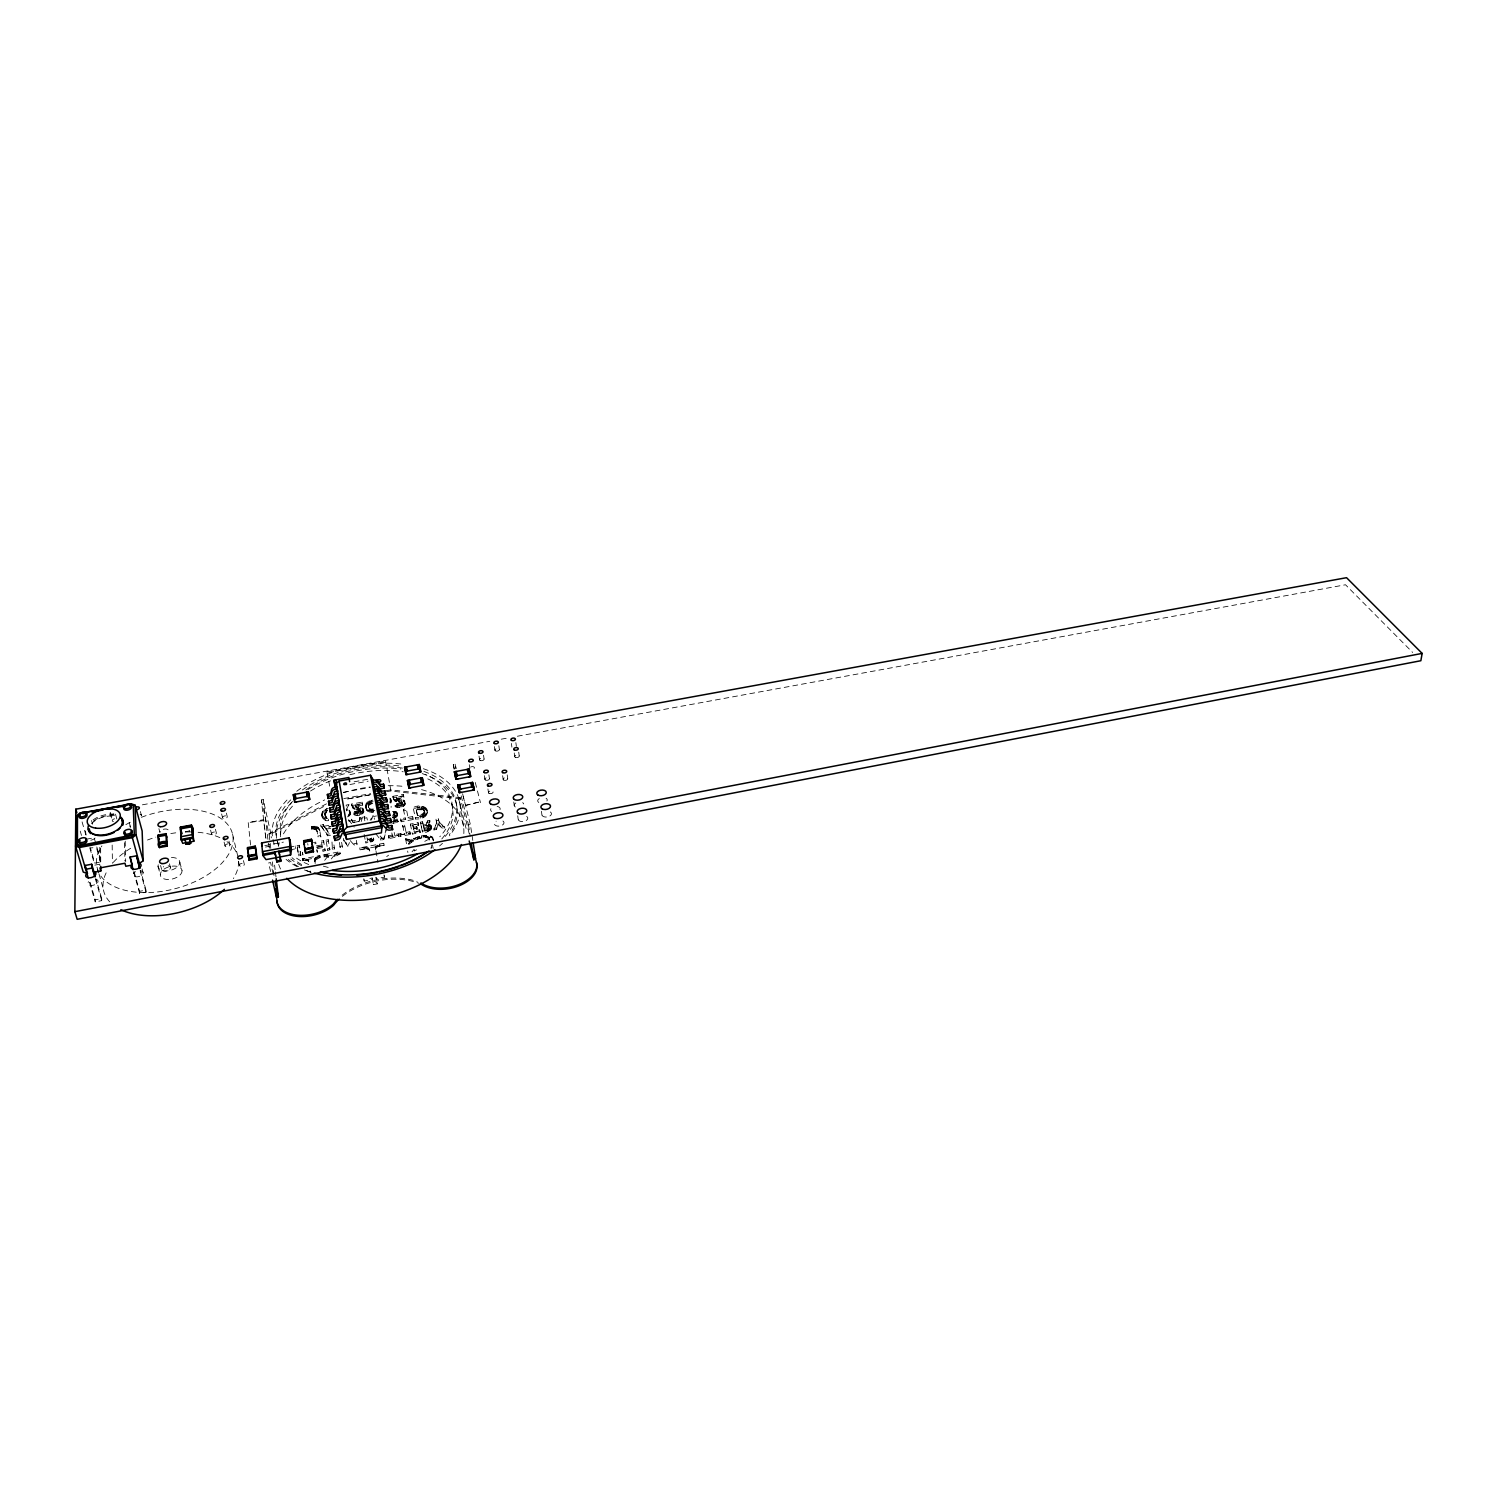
<?xml version="1.0" encoding="UTF-8"?>
<svg xmlns="http://www.w3.org/2000/svg" width="1497" height="1497" viewBox="0 0 1497 1497"><rect width="100%" height="100%" fill="white"/><g stroke="black" fill="none" stroke-linecap="round" stroke-linejoin="round"><path stroke-width="0.75" stroke-dasharray="5 3.75" d="M390.586 801.625L390.848 803.066C388.584 795.786 392.57 797.078 389.744 802.411M427.73 820.786L426.027 826.082L425.784 824.622L427.73 820.786L430.013 820.356L428.254 825.82C436.319 826.905 426.645 834.297 422.51 832.126L420.376 822.19L422.51 821.778L423.501 826.569C429.358 822.732 431.136 829.956 424.138 828.982L423.539 826.344M422.51 821.778L424.381 830.461L429.059 829.207L429.152 826.606M374.811 810.401C368.524 814.125 365.174 801.232 372.51 801.737M372.772 803.178L368.749 805.311L369.609 809.896M368.936 848.331L369.759 851.026L367.813 847.583L359.71 847.901L383.756 843.279L375.335 847.096L377.936 862.478M375.56 849.922L375.335 847.096M403.909 797.321L403.329 794.364L392.906 796.329C392.476 802.13 412.031 802.242 396.406 803.608L395.152 806.733C405.743 810.083 409.336 799.997 396.873 799.454L396.256 797.265L403.666 795.88L403.909 797.321L396.518 798.724M396.406 803.608L396.668 805.049L400.354 805.48L402.468 804.319L402.244 802.28M371.649 839.836L371.387 838.376L367.401 839.836L367.663 841.314L371.368 840.266L371.424 837.908M354.957 805.03L355.294 805.779C367.195 804.993 364.576 819.233 353.648 814.555L354.92 811.411L355.201 812.852C371.106 811.935 351.814 809.166 351.608 804.076L362.124 802.093L362.686 805.068L355.238 806.471L354.957 805.03L362.424 803.627M280.557 834.278L281.118 827.691A87.35 50.673 -10.8 0 1 293.356 805.143M310.01 872.339L310.141 870.936L310.44 872.395M315.156 863.488L315.006 858.137L319.928 855.536L302.338 858.904L307.128 859.222L308.738 861.243M314.688 858.735L314.875 861.598L314.576 860.12M393.019 819.14L396.911 816.632L397.379 813.489L396.144 811.767L392.439 811.393M397.547 815.771L397.135 812.759M365.979 808.212L366.709 802.56L372.809 800.109M365.867 806.995L367.794 803.234L373.071 801.55M408.251 844.121C412.48 838.264 421.686 833.885 428.61 836.973L428.161 839.536L424.755 841.37M429.003 837.721L429.134 840.079L428.404 835.438L423.988 835.382L410.197 839.667L405.5 838.844L405.762 840.304L409.13 841.277L426.57 836.748L431.566 837.852L433.456 840.06M412.049 851.793L414.108 849.323L414.37 850.801L413.078 851.643L412.816 850.165M391.091 807.426L391.147 806.247M397.641 814.948L396.406 813.227L392.701 812.834L394.796 813.994L392.158 816.239M392.42 817.68L394.965 815.977L394.796 813.994M326.795 810.663L324.868 815.959L327.225 818.634L324.55 813.732L327.637 810.289M415.586 819.027L415.324 817.568C432.708 818.223 428.367 800.596 413.116 807.519L413.359 808.96C428.61 802.055 432.951 819.682 415.586 819.027L413.116 807.519M328.292 819.177L328.591 820.637C321.181 822.134 319.778 811.28 326.964 810.176L326.683 808.717L328.199 808.324M322.023 816.483L322.435 811.767L326.683 808.717M394.89 805.274C405.481 808.623 409.074 798.537 396.611 798.013L396.256 797.265M323.146 854.918L327.768 855.105L327.712 858.268L328.086 856.583L323.52 856.845L323.146 854.918L340.268 851.625L340.642 853.552L334.018 857.313L334.972 854.469L340.268 851.625M424.549 810.588L423.408 813.47L419.31 815.266L419.553 816.707C427.655 816.744 425.073 805.143 417.719 808.193L417.981 809.652L422.51 809.84L424.811 812.048M353.367 813.096L361.039 812.927L363.546 809.652M347.66 816.875L350.204 811.804L346.256 809.484L346.537 810.925L348.988 804.563L346.125 805.105L346.406 806.546L349.269 806.004M348.558 816.445L350.485 813.245L348.221 809.746M433.045 840.266L432.24 837.029L428.404 835.438M375.99 833.941L380.743 840.116L383.775 839.536L386.114 828.72M383.775 839.536L386.376 830.18M373.726 840.098C374.624 836.187 368.393 844.046 365.455 841.539L365.736 842.998L371.911 841.67L373.726 840.098L373.576 837.609M359.448 821.067L359.748 817.605L362.517 817.063L362.798 818.522L360.029 819.046L359.448 821.067L352.899 822.302L351.402 819.177L348.576 819.701L348.876 821.161L351.683 820.637M361.207 821.535L362.517 817.063M347.884 846.423L343.58 839.555L347.884 846.423L349.437 842.53M431.697 844.832L431.024 848.35L432.633 846.161M388.584 855.18L386.675 856.602M331.997 841.988L332.409 849.379L334.598 848.967L333.719 843.503M439.388 823.444L438.396 818.765L435.983 819.215L436.731 822.414L433.943 829.937L436.375 829.469L438.284 823.556L442.438 828.309L444.852 827.841L439.145 821.984L444.852 827.841M436.375 829.469L438.284 823.556M428.254 825.82L430.013 820.356M433.943 829.937L436.731 822.414M375.616 848.556L377.824 846.61L384.111 845.206L383.756 843.279M315.006 860.214L320.302 857.463L319.928 855.536M420.376 822.19L422.266 830.667C426.383 832.837 436.076 825.446 428.011 824.36M346.256 809.484L348.988 804.563M371.443 820.019L373.24 815.042L370.152 820.319M392.757 817.699L397.285 814.312M324.662 860.345L327.413 856.808M331.305 858.941L333.719 855.835M354.92 811.411L359.673 811.561L360.646 809.596M395.152 806.733L396.668 805.049M353.648 814.555L355.201 812.852M429.246 839.199L428.853 838.451C422.584 835.345 414.912 839.443 409.991 843.503L409.729 842.044M392.457 821.834L397.21 820.281L396.948 818.822L393.243 820.225L393.861 823.238L398.258 821.666L396.948 818.822M392.42 821.965L397.996 820.225M326.458 803.852L268.917 833.679L270.789 833.324L271.331 837.871M270.789 848.35L269.179 834.858L324.643 806.078M414.37 850.801L416.615 849.809M311.881 829.712L311.657 828.234L315.119 827.897L317.327 831.658L315.418 829.357L311.881 829.712L311.357 826.774L317.701 826.849L319.834 830.479L318.955 827.785M368.917 807.856L370.451 809.185L373.988 808.998L374.269 810.457L369.216 810.738L366.035 807.912M363.958 879.6L364.239 881.097L372.472 879.488L372.192 878.009L368.075 878.814M384.186 875.67L384.467 877.148L376.271 878.739L375.99 877.261L377.225 883.885L373.408 884.633L373.127 883.155L376.945 882.407L377.225 883.885M320.227 856.995L302.656 860.382L307.446 860.7L309.037 862.702L308.214 859.97M359.71 847.901L360.085 849.828L366.428 848.799L369.216 849.791M320.433 825.015L327.263 834.316L330.931 833.604L331.23 835.064L327.562 835.775L320.433 825.015L323.277 824.491L324.755 827.635L331.342 826.4M400.915 820.262L412.985 818.017M320.863 837.048L320.545 835.588L317.925 836.075L318.225 837.534L320.863 837.048L319.535 829.02M403.423 809.334L405.519 819.383L405.257 817.923L400.672 818.803L401.233 821.759L413.228 819.477L412.648 816.52L408.12 817.381L408.382 818.84L406.267 808.81L403.423 809.334L403.685 810.794L406.529 810.251L406.267 808.81M289.089 847.208L295.358 846.011L295.676 847.47M297.098 845.674L299.269 845.262L299.587 846.722L300.822 855.423L298.614 855.854L297.098 845.674L298.614 855.854M313.509 842.549L315.68 842.137L315.998 843.597L313.809 844.009M321.35 841.052L323.539 840.64L323.839 842.1L321.649 842.512L321.35 841.052L322.996 851.175L325.186 850.764L323.539 840.64M326.047 840.154L328.217 839.742L328.517 841.202L326.346 841.632L326.047 840.154L327.712 850.277L329.901 849.866L328.217 839.742M404.62 825.184L404.882 826.643L402.974 827.018L402.712 825.558L404.62 825.184L406.417 833.885L410.197 833.174M418.037 822.639L418.281 824.098L410.59 825.558L410.346 824.098L418.037 822.639L418.561 825.352L413.004 826.4L412.76 824.941L418.318 823.893L418.561 825.352M297.398 847.152L299.587 846.722M420.62 823.649L422.753 823.238M427.974 822.246L430.257 821.816M435.983 819.215L436.226 820.674L438.64 820.225L438.396 818.765M289.688 849.94L295.845 848.762L295.358 846.011M423.258 825.09L425.784 824.622M416.765 826.737L413.284 827.411L413.808 830.124L417.289 829.45L416.765 826.737L417.289 829.45M322.136 846.123L316.447 847.208L317.308 852.28L316.26 845.936L321.949 844.851L322.435 847.583L316.765 848.687M413.565 828.664L417.045 827.991M316.559 847.396L322.248 846.31M413.546 828.87L417.027 828.197M423.782 827.822L429.396 828.066M367.252 839.031L371.686 839.387M388.696 837.085L398.726 835.158L394.946 836.093L394.684 834.615L398.464 833.904L398.988 836.636L388.958 838.545L388.434 835.813L392.289 835.083L392.551 836.542L388.715 837.272M406.417 833.885L406.155 832.426L409.935 831.696L410.459 834.428L400.466 836.355L399.942 833.623L404.227 832.8L404.489 834.259L400.204 835.083M410.346 824.098L412.424 834.054L420.17 832.575L419.628 829.843L414.051 830.91L414.313 832.388L419.89 831.322M298.296 854.394L300.504 853.964L299.269 845.262M383.513 838.077L380.481 838.657L380.743 840.116M400.204 834.877L410.215 832.968M419.909 831.116L412.18 832.594L412.424 834.054M433.7 828.477L436.132 828.009M442.214 826.849L444.609 826.381M342.476 847.452L342.177 845.992L339.969 846.404L340.268 847.882L342.476 847.452L341.615 842.343M350.204 840.584L354.265 845.187L357.091 844.664L356.323 840.36M461.17 795.824L468.467 824.866L470.376 824.51L472.809 840.453M101.702 898.574L101.721 900.633L95.247 901.886L95.247 899.809L101.702 898.574L95.958 878.833M145.976 890.116L146.051 892.175L139.633 893.391L139.558 891.333L145.976 890.116L140.568 870.393M364.819 820.843L364.07 816.782L366.653 816.295L367.364 820.057M319.647 829.825L316.241 827.747L311.582 828.253L311.357 826.774M320.732 826.475L323.577 825.951L324.755 827.635M366.933 817.736L364.351 818.241L364.07 816.782M373.52 816.501L376.477 815.94M324.456 826.176L328.853 825.352M351.402 819.177L352.618 820.861L359.168 819.626M416.26 809.971L417.831 817.044L415.998 808.53L416.26 809.971L417.981 809.652M325.56 827.766L329.097 833.866L325.56 827.766L330.463 826.831M358.625 821.497L353.741 822.433L354.022 823.893M325.859 829.226L330.762 828.29M465.473 805.442L480.331 801.718L465.473 805.442L462.741 794.645M417.569 815.584L419.31 815.266M264.801 845.655L283.401 842.137M265.474 847.059L269.385 846.329L267.551 847.732M362.405 803.552L351.889 805.517L353.666 808.904L361.095 811.542M392.906 796.329L393.168 797.77L403.591 795.824L403.329 794.364M96.781 846.928L101.104 861.973L94.798 863.151L90.438 848.107M94.798 865.135L101.122 863.937L101.104 861.973M458.7 799.23L458.512 798.069L460.328 797.733L469.983 836.786M87.238 839.05L91.485 838.264M343.3 792.325L370.32 787.328M343.805 798.575L370.62 793.597M386.263 790.697L390.736 789.855L460.328 797.733M370.807 794.626L346.219 799.211L370.826 794.757M386.469 791.726L390.942 790.884L390.736 789.855M189.801 830.685L185.31 831.939L189.782 831.134M250.579 845.038L248.221 822.564L263.622 819.682L265.905 838.488M263.828 820.599L248.221 822.564M354.115 781.808L367.813 779.282M265.699 837.572L261.339 799.978L263.247 799.623L271.051 834.503M454.003 769.028L453.31 764.555L455.144 764.218L456.192 768.41M349.905 784.522L368.15 781.153M142.402 804.825L489.762 741.296M501.252 739.181L508.157 737.927M517.363 736.243L1345.504 584.766L1412.681 652.467M326.87 771.834L385.59 761.075L385.796 762.104L327.038 772.864L326.87 771.834L329.696 786.168M392.682 823.406L393.861 823.238M365.698 806.771L366.821 810.345L369.497 812.197L373.576 812.216L373.015 809.241M393.037 814.387L395.058 815.453M460.496 798.893L390.942 791.015L385.59 761.075M393.168 797.77L395.021 801.12L402.506 803.739M355.238 806.471L363.827 811.093M321.724 815.042L327.095 820.599M323.352 866.164L329.452 867.773L329.153 866.295M438.509 825.015L442.438 828.309M348.576 819.701L354.171 827.093M397.21 820.281L398.258 821.666M380.088 835.962L381.978 838.545L381.698 837.085M85.441 830.91L86.078 835.083M316.672 829.02L318.225 837.534M90.082 882.257L95.247 899.809M89.502 882.332L95.247 901.886M95.378 878.926L101.721 900.633M80.239 831.134L81.493 835.438M98.372 871.872L96.556 865.603A69.854 39.165 -14.3 0 1 101.908 845.88M98.989 873.967L103.218 888.6M89.764 847.751L93.544 860.775M82.073 821.89L85.816 834.783M96.744 848.743L101.122 863.937M91.523 820.506L92.589 824.229M94.311 838.339L96.164 844.776M110.16 813.17L112.238 820.618M133.663 871.89L139.633 893.391M115.494 814.143L117.047 819.72M134.094 871.61L139.558 891.333M142.121 869.009L143.151 872.788M130.688 827.354L129.135 822.358L130.089 826.962M140.138 870.674L146.051 892.175M140.381 811.542L141.392 815.247M160.591 865.509L161.601 869.289M158.008 866.276L160.291 874.809M475.279 782.482L480.462 802.617M169.498 863.825L170.49 867.605M158.907 828.683L159.898 832.426A4.435 2.451 -14 0 1 165.25 829.001A4.435 2.451 -14 0 1 168.057 832.164M179.827 862.16L182.035 870.693A11.115 6.325 -14.5 0 1 166.055 879.357A11.115 6.325 -14.5 0 1 165.4 868.279A11.115 6.325 -14.5 0 1 182.035 870.693M462.592 793.747L470.376 824.51M453.31 764.555L454.433 769.028M458.512 798.069L466.952 831.939M210.609 830.161L211.526 833.923M215.437 829.263L216.354 833.006A2.451 1.385 -13.3 0 1 212.836 834.896A2.451 1.385 -13.3 0 1 212.63 832.482A2.451 1.385 -13.3 0 1 216.354 833.006M224.101 842.081L225.018 845.842M228.966 841.164L229.864 844.926A2.47 1.403 -13.3 0 1 226.346 846.834A2.47 1.403 -13.3 0 1 226.122 844.383A2.47 1.403 -13.3 0 1 229.864 844.926M221.631 813.956L222.529 817.68M232.578 834.278L238.023 857.163M238.528 861.505L239.426 865.285M226.403 813.077L227.282 816.801A2.433 1.347 -13 0 1 223.82 818.634A2.433 1.347 -13 0 1 223.614 816.295A2.433 1.347 -13 0 1 227.282 816.801M243.45 860.569L244.329 864.349A2.507 1.441 -13.4 0 1 240.774 866.295A2.507 1.441 -13.4 0 1 240.53 863.788A2.507 1.441 -13.4 0 1 244.329 864.349M436.226 820.674L436.974 823.874M268.768 844.533L268.468 843.765M432.39 844.701L433.232 848.425M270.583 871.535L268.637 862.946L270.601 862.571L274.007 877.598M268.655 843.634L269.572 848.144M273.015 839.349L274.419 845.599M261.339 799.978L269.179 834.858M412.76 824.941L414.313 832.388M300.504 853.964L300.822 855.423M295.527 847.283L295.845 848.762M306.38 859.035L306.679 860.513M305.463 858.979L305.781 860.438M302.731 853.739L302.431 852.261L302.918 855.03L302.6 853.552M303.18 859.222L303.498 860.681M302.338 858.904L302.712 860.831M307.69 843.653L307.989 845.131M307.746 859.54L308.064 861.018M307.128 859.222L307.446 860.7M402.712 825.558L404.489 834.259M405.5 838.844L406.697 844.458M315.511 857.613L315.811 859.091M315.006 858.137L315.324 859.615M313.771 826.269L314.239 829.282M320.002 855.985L320.302 857.463M313.472 826.307L313.79 827.766M313.154 826.363L313.472 827.822M319.179 856.153L319.497 857.613M312.461 826.494L313.135 829.432M311.806 826.643L312.106 828.084M317.008 856.752L317.308 858.23M316.166 857.163L316.485 858.623M398.464 833.904L398.988 836.636M318.393 827.261L318.693 828.72M324.119 855.199L324.419 856.677M322.996 851.175L322.697 849.716L324.886 849.304L325.186 850.764M317.701 826.849L318 828.29M316.877 826.512L317.177 827.972M315.942 826.288L316.241 827.747M316.017 828.271L316.335 829.731M314.894 826.194L315.418 829.357M321.687 813.9L321.986 815.36M322.023 816.127L322.323 817.568M323.277 824.491L323.577 825.951M327.712 850.277L327.413 848.818L329.602 848.387L329.901 849.866M327.768 855.105L328.292 857.444M327.02 854.918L327.319 856.396M325.785 854.955L326.103 856.415M394.198 832.463L394.946 836.093M326.047 811.131L326.346 812.59M325.317 809.278L325.616 810.738M325.448 811.692L325.747 813.133M326.215 816.894L326.496 818.335M324.999 812.31L325.298 813.769M325.598 816.464L325.878 817.905M332.409 849.379L332.109 847.92L334.299 847.489L334.598 848.967M324.157 809.989L324.437 811.449M324.681 813.002L324.98 814.462M324.55 813.732L325.41 817.362M325.448 818.915L325.747 820.356M323.184 810.831L323.483 812.291M324.288 818.466L324.587 819.926M322.435 811.767L322.734 813.227M327.263 834.316L327.562 835.775M323.333 817.849L323.633 819.308M321.93 812.815L322.229 814.256M322.566 817.063L322.865 818.522M391.821 832.912L392.551 836.542M337.948 852.691L338.247 854.169M336.338 853.44L336.638 854.918M334.972 854.469L335.272 855.947M339.838 852.186L340.137 853.646M346.368 842.774L346.668 844.252M384.111 845.206L360.085 849.828M349.98 811.093L350.504 813.994M349.568 810.513L349.849 811.954M350.036 813.227L350.317 814.686M348.988 810.064L349.269 811.524M349.643 813.863L349.924 815.322M349.044 814.462L349.325 815.921M354.265 845.187L353.984 843.728L356.791 843.185L357.091 844.664M355.837 813.732L356.118 815.173M354.059 807.819L354.34 809.278M353.386 807.444L353.666 808.904M354.527 813.526L354.808 814.986M352.805 806.977L353.086 808.436M351.608 804.076L352.618 807.875M352.618 820.861L352.899 822.302M441.802 838.938A87.35 50.673 -10.8 0 0 453.123 814.405L451.776 801.213L448.033 792.418A87.462 50.599 -10.8 0 0 425.204 774.323M384.018 874.847L384.467 877.148M367.064 847.396L367.345 848.855M359.355 808.923L359.617 810.382M360.103 813.227L360.384 814.686M359.673 811.561L359.954 813.021M358.363 806.995L358.644 808.455M366.147 847.321L366.428 848.799M358.064 808.792L358.344 810.233M358.625 811.842L359.355 814.911M359.748 817.605L360.029 819.046M357.053 806.752L357.334 808.193M356.698 808.586L356.978 810.045M357.558 811.992L357.839 813.432M356.024 806.34L356.286 807.8M357.334 813.713L357.615 815.154M363.921 847.564L364.201 849.024M356.642 811.992L356.922 813.451M355.294 805.779L355.575 807.22M355.781 811.823L356.043 813.264M354.845 808.118L355.126 809.578M452.936 807.95L448.613 796.123A87.35 50.673 -10.8 0 0 425.803 777.991M369.984 839.349L370.451 842.1M363.322 808.96L363.865 811.823M362.929 808.436L363.21 809.877M363.415 811.037L363.696 812.478M362.405 808.024L362.667 809.465M363.06 811.617L363.341 813.058M361.75 807.706L362.031 809.147M362.536 812.123L362.817 813.582M361.862 812.572L362.143 814.012M368.449 847.882L368.73 849.36M360.178 807.276L360.44 808.717M360.328 809.278L361.058 812.141M361.039 812.927L361.32 814.387M367.813 847.583L368.094 849.042M360.403 811.168L360.665 812.628M368.487 803.87L368.749 805.311M368.299 804.563L368.561 806.004M376.103 845.992L376.383 847.452M367.532 801.793L367.794 803.234M368.262 805.367L368.636 807.706M369.216 810.738L369.497 812.197M375.635 846.516L375.915 847.976M366.709 802.56L366.971 804.001M368.15 810.307L368.43 811.767M373.165 839.106L373.445 840.566M366.091 803.44L366.372 804.899M367.252 809.69L367.532 811.149M372.753 839.518L373.034 840.996M365.736 804.45L365.998 805.891M366.54 808.904L366.821 810.345M372.248 839.892L372.51 841.351M365.605 805.554L366.297 809.372M371.63 840.191L371.911 841.67M371.088 838.807L371.368 840.266M370.938 840.453L371.219 841.913M370.601 839.143L370.882 840.603M379.695 844.533L379.976 846.011M371.275 800.315L371.855 803.29M374.194 817.867L374.456 819.327M370.676 802.074L370.957 803.515M372.042 809.372L372.304 810.813M369.815 800.67L370.096 802.111M371.799 810.962L372.061 812.422M369.927 802.392L370.189 803.833M371.2 809.353L371.462 810.794M377.562 845.131L377.824 846.61M369.291 802.785L369.572 804.245M370.451 809.185L370.732 810.644M368.561 801.157L368.842 802.617M368.823 803.271L369.085 804.731M369.834 808.885L370.115 810.326M370.433 810.962L370.713 812.403M376.739 845.524L377.019 847.003M362.124 802.093L362.686 805.068M366.971 837.572L367.663 841.314M364.164 834.409L365.736 842.998M372.192 878.009L373.408 884.633M280.538 836.786L280.295 823.968A87.462 50.599 -10.8 0 1 292.551 801.456M388.434 835.813L388.958 838.545M394.478 813.358L394.965 815.977M396.069 821.142L396.331 822.602M395.395 819.645L395.657 821.105M393.543 811.318L394.048 814.48M394.16 815.042L394.422 816.501M391.035 799.828L391.297 801.269M394.254 816.875L394.516 818.335M394.871 821.497L395.133 822.957M390.811 799.117L391.278 802.205M394.441 819.963L394.703 821.404M390.418 798.556L390.68 799.997M389.894 798.107L390.156 799.548M396.611 798.013L396.873 799.454M397.266 804.001L397.51 805.461M396.237 800.334L396.499 801.793M397.379 805.891L397.622 807.351M395.451 800.053L395.713 801.494M396.069 805.704L396.312 807.145M394.759 799.679L395.021 801.12M396.724 812.179L396.967 813.638M394.179 799.211L394.422 800.67M393.692 798.65L393.954 800.109M396.144 811.767L396.406 813.227M396.649 815.173L396.911 816.632M399.942 833.623L400.466 836.355M393.075 797.134L393.58 799.417M395.395 811.486L395.657 812.946M397.135 820.73L397.397 822.19M395.601 816.033L395.863 817.493M396.2 819.271L396.462 820.73M394.516 811.355L394.778 812.796M363.827 878.776L364.239 881.097M408.887 839.798L409.13 841.277M401.533 799.492L401.776 800.951M402.057 801.812L402.468 804.319M402.543 805.105L402.805 806.565M401.72 801.494L401.982 802.935M401.851 803.365L402.113 804.806M408.868 843.073L409.13 844.551M401.626 805.405L401.888 806.846M407.727 839.686L407.989 841.146M400.747 801.138L401.009 802.598M401.14 803.739L401.402 805.199M399.718 799.23L399.98 800.689M406.828 839.312L407.072 840.79M399.474 800.989L399.718 802.448M400.092 804.02L400.859 807.089M406.192 838.713L406.454 840.173M398.408 798.986L398.67 800.427M407.652 851.045L407.914 852.504M399.063 804.17L399.306 805.611M398.108 800.801L398.352 802.261M398.876 805.873L399.138 807.332M397.36 798.575L397.603 800.034M398.127 804.17L398.389 805.629M400.672 818.803L401.233 821.759M412.91 839.592L413.172 841.071M411.712 839.237L411.956 840.696M404.714 801.157L405.257 804.02M409.935 831.696L410.459 834.428M404.302 800.652L404.564 802.093M404.864 803.234L405.107 804.675M404.527 803.795L404.77 805.255M411.132 840.827L411.376 842.287M403.76 800.24L404.022 801.681M403.105 799.922L403.367 801.382M404.022 804.301L404.265 805.76M410.197 839.667L410.44 841.127M403.348 804.75L403.61 806.191M417.888 836.673L418.131 838.133M417.176 837.459L417.42 838.938M412.648 816.52L413.228 819.477M414.968 838.451L415.23 839.911M413.977 838.283L414.239 839.742M417.794 806.621L418.037 808.081M421.406 835.756L421.817 837.609M419.628 829.843L420.17 832.575M419.403 836.692L419.647 838.152M422.641 806.509L422.884 807.95M423.408 813.47L423.651 814.911M422.266 808.38L422.51 809.84M423.408 815.659L423.651 817.1M422.622 814.05L422.865 815.491M426.327 835.27L426.851 837.497M421.144 806.34L421.406 807.8M421.293 808.118L421.536 809.578M421.667 814.555L422.135 817.68M424.138 828.982L424.381 830.461M425.111 835.85L425.354 837.328M420.189 808.006L420.432 809.465M419.534 806.396L419.778 807.837M420.545 814.948L420.807 816.408M423.988 835.382L424.231 836.842M418.992 808.024L419.254 809.484M420.208 816.651L420.451 818.111M423.389 835.887L423.651 837.366M422.266 830.667L422.51 832.126M343.431 838.376L343.88 841.033M430.949 827.935L431.192 829.394M430.257 824.828L430.5 826.288M432.24 837.029L432.483 838.507M430.5 828.421L430.743 829.881M427.188 810.102L427.524 812.628M429.62 824.566L429.864 826.026M426.776 809.016L427.019 810.476M427.057 812.216L427.3 813.676M429.901 828.833L430.144 830.311M431.323 836.393L431.566 837.852M426.084 808.099L426.327 809.559M428.872 824.398L429.115 825.857M428.872 826.082L429.377 828.702M426.533 813.208L426.776 814.649M428.348 825.764L428.61 827.223M428.816 827.747L429.414 830.648M430.182 835.906L430.425 837.366M425.129 807.388L425.373 808.829M428.179 828.122L428.423 829.581M425.728 814.106L425.971 815.566M427.618 825.652L427.861 827.111M428.329 829.469L428.591 830.929M423.988 806.846L424.231 808.305M424.269 809.877L424.867 812.815M427.244 828.402L427.487 829.862M423.782 809.259L424.025 810.719M424.437 812.104L424.68 813.563M424.68 814.948L424.923 816.389M426.645 825.764L426.888 827.223M427.375 829.675L427.618 831.153M424.025 812.815L424.269 814.274M423.108 808.754L423.352 810.214M427.786 836.411L428.03 837.871M339.351 842.437L340.268 847.882M431.304 826.25L431.604 828.309M431.099 825.67L431.473 828.87M432.876 837.777L433.512 840.902M430.743 825.203L430.986 826.662M340.642 853.552L323.52 856.845M460.009 803.908L463.565 826.756M456.529 804.413L456.997 807.37M468.467 824.866L470.208 836.262M455.144 764.218L455.837 768.691M469.272 764.705L469.815 768.391M484.336 775.652L484.86 779.357M479.04 756.116L479.583 759.802M488.901 774.81L489.425 778.515M483.55 755.274L484.074 758.96M487.947 788.975L488.471 792.718M494.384 746.573L494.908 750.259M498.857 745.749L499.362 749.436M502.636 775.708L503.16 779.432M513.77 801.98L514.276 805.723M507.202 774.866L507.708 778.571M517.719 815.79L518.224 819.551M514.238 752.991L514.725 756.677M511.413 743.448L511.899 747.134M518.729 752.168L519.216 755.854M515.866 742.643L516.353 746.311M541.446 811.262L541.933 815.023M274.587 865.116L275.13 869.663M275.411 871.946L276.215 878.758M272.379 861.842L274.232 877.579M263.247 799.623L268.244 842.343M452.356 804.245L452.524 810.7A87.462 50.599 -10.8 0 1 439.781 836.767M125.224 841.183L125.692 861.692M124.494 842.717L124.906 860.943M112.163 845.019L112.425 863.282M100.636 848.051L100.748 864.087M99.794 847.321L99.906 865.64M113.791 813.694A2.47 1.329 -14.4 0 1 110.872 814.012A2.47 1.329 -14.4 0 1 110.479 812.441M95.059 838.002A5.109 2.788 -15 0 1 90.756 840.229M140.157 814.293A2.451 1.329 -14.1 0 1 141.092 815.996M113.454 821.572A2.451 1.329 -14.5 0 1 112.312 820.244A2.451 1.329 -14.5 0 1 114.614 818.803M470.657 767.082A2.302 1.31 -8.4 0 1 473.875 766.969A2.302 1.31 -8.4 0 1 473.52 768.878M491.69 811.449A4.828 2.844 -8.3 0 1 490.941 808.698M497.116 806.471A4.828 2.844 -8.3 0 1 499.886 809.896M502.936 821.011A4.865 2.9 -8.4 0 1 502.243 825.165A4.865 2.9 -8.4 0 1 495.432 825.39A4.865 2.9 -8.4 0 1 496.143 821.217M515.305 806.977A4.809 2.826 -7.8 0 1 515.96 802.897M522.659 802.691A4.809 2.826 -7.8 0 1 523.688 803.926M526.682 816.464A4.847 2.882 -7.9 0 1 526.645 820.206A4.847 2.882 -7.9 0 1 520.544 821.366A4.847 2.882 -7.9 0 1 518.467 818.036M538.808 802.504A4.79 2.826 -7.3 0 1 539.407 798.462M546.087 798.238A4.79 2.826 -7.3 0 1 546.929 800.97M550.316 811.954A4.828 2.882 -7.4 0 1 549.755 816.09A4.828 2.882 -7.4 0 1 542.981 816.295A4.828 2.882 -7.4 0 1 543.561 812.179M140.55 870.693A5.165 2.919 -15 0 1 142.028 874.922A5.165 2.919 -15 0 1 134.3 876.381A5.165 2.919 -15 0 1 135.516 871.647M92.908 847.714A5.09 2.788 -15.1 0 1 90.419 847.807M95.509 879.207A5.221 2.919 -15.7 0 1 97.399 882.949A5.221 2.919 -15.7 0 1 90.438 885.363A5.221 2.919 -15.7 0 1 88.566 881.621M168.151 865.771A4.547 2.582 -14.5 0 1 169.535 869.495A4.547 2.582 -14.5 0 1 162.724 870.767A4.547 2.582 -14.5 0 1 163.716 866.613M421.536 789.63A94.423 55.501 -11 0 1 463.808 833.735M280.538 869.009A94.423 55.501 -11 0 1 278.61 864.012M278.292 846.366A94.423 55.501 -11 0 1 279.321 842.774M283.457 833.848A94.423 55.501 -11 0 1 324.681 799.903M343.431 792.718A94.423 55.501 -11 0 1 370.208 786.935M388.172 785.682A94.423 55.501 -11 0 1 405.5 786.599M423.352 768.728A95.19 55.108 -10.8 0 1 449.456 835.813M442.494 843.316A95.19 55.108 -10.8 0 1 439.575 845.955M308.251 871.329A95.19 55.108 -10.8 0 1 304.471 869.963M297.061 866.613A95.19 55.108 -10.8 0 1 286.077 859.39M272.398 835.906A95.19 55.108 -10.8 0 1 289.464 797.527M296.743 791.277A95.19 55.108 -10.8 0 1 401.589 764.088M423.894 771.423A91.616 53.05 -10.8 0 1 443.449 838.451M301.758 865.734A91.616 53.05 -10.8 0 1 290.755 859.053M278.854 844.944A91.616 53.05 -10.8 0 1 276.571 838.507M275.972 835.214A91.616 53.05 -10.8 0 1 290.736 799.847M302.394 789.967A91.616 53.05 -10.8 0 1 400.335 766.034M308.7 864.518A87.462 50.599 -10.8 0 1 294.123 856.396M305.875 789.948A87.462 50.599 -10.8 0 1 402.581 768.111M422.21 773.593A91.523 53.087 -10.8 0 1 449.325 834.746M311.151 872.283A91.523 53.087 -10.8 0 1 305.781 870.244M298.446 866.688A91.523 53.087 -10.8 0 1 288.36 859.503M278.592 845.824A91.523 53.087 -10.8 0 1 277.226 841.482M276.627 838.208A91.523 53.087 -10.8 0 1 291.372 802.804M307.914 789.593A91.523 53.087 -10.8 0 1 400.84 768.971M301.664 864.555A87.35 50.673 -10.8 0 1 292.027 857.706M310.553 791.015A87.35 50.673 -10.8 0 1 331.922 780.311M349.942 774.679A87.35 50.673 -10.8 0 1 403.217 771.778M141.392 817.306A69.854 39.165 -14.3 0 1 230.22 828.178A69.854 39.165 -14.3 0 1 180.8 887.066A69.854 39.165 -14.3 0 1 97.492 869.626M125.842 824.66A69.854 39.165 -14.3 0 1 131.418 821.685M238.566 861.243A69.274 39.427 -14.5 0 1 233.382 878.589M109.749 901.83A69.274 39.427 -14.5 0 1 107.335 870.58M113.267 862.422A69.274 39.427 -14.5 0 1 132.092 847.414M147.492 840.023A69.274 39.427 -14.5 0 1 155.8 837.141M170.808 833.567A69.274 39.427 -14.5 0 1 177.301 832.631M185.796 831.976A69.274 39.427 -14.5 0 1 194.123 832.014M198.109 832.295A69.274 39.427 -14.5 0 1 224.98 840.341M226.983 841.67A69.274 39.427 -14.5 0 1 236.769 853.271M171.425 857.538A11.153 6.306 -14.4 0 1 179.528 863.919A11.153 6.306 -14.4 0 1 166.392 870.955A11.153 6.306 -14.4 0 1 158.308 864.555M93.132 819.888A17.889 9.712 -14.7 0 1 114.128 814.48M93.469 821.067A17.889 9.712 -14.7 0 1 114.464 815.659M91.579 823.743A16.86 9.15 -14.7 0 1 113.959 816.239M342.139 895.187A57.373 35.292 -11.6 0 1 417.139 881.508M342.383 896.366A57.335 35.31 -11.6 0 1 419.254 883.398M488.958 793.316A2.339 1.366 -8.3 0 0 492.943 792.568A2.339 1.366 -8.3 0 0 490.417 790.959A2.339 1.366 -8.3 0 0 488.958 793.316M515.211 757.257A2.283 1.31 -7.5 0 0 519.103 756.546A2.283 1.31 -7.5 0 0 516.596 755.012A2.283 1.31 -7.5 0 0 515.211 757.257M495.376 750.82A2.283 1.291 -7.8 0 0 499.25 750.109A2.283 1.291 -7.8 0 0 496.779 748.594A2.283 1.291 -7.8 0 0 495.376 750.82M485.346 779.956A2.32 1.347 -8.2 0 0 489.294 779.226A2.32 1.347 -8.2 0 0 486.787 777.635A2.32 1.347 -8.2 0 0 485.346 779.956M503.647 780.031A2.32 1.347 -7.9 0 0 507.595 779.282A2.32 1.347 -7.9 0 0 505.069 777.71A2.32 1.347 -7.9 0 0 503.647 780.031M480.05 760.382A2.302 1.31 -8.2 0 0 483.943 759.653A2.302 1.31 -8.2 0 0 481.473 758.118A2.302 1.31 -8.2 0 0 480.05 760.382"/><path stroke-width="1.5" d="M74.85 911.673L75.823 809.185L1346.552 577.692L1422.15 653.403L1420.859 660.72L77.17 919.308L74.85 911.673L1422.15 653.403M77.339 845.131L77.357 815.566L77.339 845.131L80.37 846.31L131.343 836.842L134.3 834.559L133.27 805.349L130.276 804.226L80.351 813.339L75.842 816.071L77.096 820.375M343.861 832.893L336.133 783.361L339.164 781.022L370.489 775.259L372.379 778.44L381.885 827.654L381.398 832.8L346.593 839.405L343.15 828.683L341.148 829.076A3.761 2.957 -9.8 0 0 338.509 831.284L337.386 835.42L334.13 836.299L334.879 840.453L337.349 839.985A3.761 2.957 -9.7 0 0 340.437 837.403L342.27 833.137L383.269 825.521L386.394 828.814A3.724 2.938 -11.4 0 0 390.193 830.068L392.626 829.619L392.289 827.729L388.977 828.084L386.432 824.679A3.743 2.957 -11.2 0 0 383.176 823.575L381.174 823.949L381.885 827.654L344.235 834.783L336.133 783.361M289.688 848.051L290.25 840.846L289.071 837.777L261.582 842.961L261.863 846.217M279.565 855.105L279.153 852.354L291.447 850.015L290.193 846.404L262.555 851.625L262.892 855.442L266.036 859.615L290.586 854.937L291.447 850.015L289.988 839.705M337.723 820.955L338.472 817.624M346.612 783.268C344.928 781.602 340.867 785.738 346.537 784.447M344.029 830.292L347.023 827.149L379.302 821.067L381.529 825.764M138.753 863.825L143.169 860.794L142.14 830.985L135.179 805.236L131.437 803.833L79.584 813.301M77.114 844.364L80.146 845.543L134.3 834.559M95.303 876.624L91.691 864.237L85.142 865.453L87.5 873.481L83.233 872.077L75.561 846.03L79.341 847.508L132.372 837.665L136.077 834.802L135.179 805.236M77.582 816.314L80.576 814.106M276.215 878.758L278.386 896.928L276.44 897.302L272.529 880.124M256.118 850.689L255.22 846.142L247.379 847.62L249.12 860.251L256.997 858.754L256.006 849.548M311.413 839.218L312.798 848.443L304.92 849.828L305.65 853.253L313.472 851.774L311.413 839.218L303.648 840.696L304.976 849.922M309.392 851.363L313.303 850.614M305.538 852.598L313.341 851.101M276.346 858.642L276.889 861.991L280.818 861.243L280.313 858.062M332.596 826.194L335.029 825.726A3.724 2.938 -9.5 0 0 338.079 823.163L339.033 819.439L341.522 818.634L341.148 816.744L339.164 817.119A3.743 2.957 -9.6 0 0 336.544 819.327L335.496 823.35L332.203 824.304L332.596 826.194L331.847 822.078L335.141 821.142L336.17 817.119A3.724 2.957 -9.6 0 1 338.79 814.911L340.773 814.536M389.8 815.528L387.405 815.977A3.686 2.919 -11.3 0 1 383.625 814.724L381.492 811.655L378.797 811.748L378.46 809.858L380.425 809.503A3.705 2.938 -11 0 1 383.662 810.607L386.076 813.956L389.463 813.657L389.8 815.528L389.033 811.449L385.646 811.767L383.232 808.417A3.705 2.938 -11 0 0 379.995 807.313L378.03 807.669L378.367 809.559L379.976 809.259M94.03 872.246L100.804 870.973L100.767 866.389M342.701 825.708L340.212 826.512L339.258 830.255A3.743 2.957 -9.6 0 1 336.17 832.819L333.737 833.286L332.989 829.151L336.301 828.197L337.33 824.173A3.743 2.957 -9.7 0 1 339.969 821.965L341.952 821.572M391.204 822.545L390.867 820.655L387.48 820.974L385.028 817.605A3.724 2.957 -11.1 0 0 381.791 816.501L379.808 816.875L380.163 818.765L382.764 818.597L385.01 821.722A3.705 2.938 -11.4 0 0 388.79 822.994L391.204 822.545L390.436 818.447L387.031 818.747L384.598 815.397A3.724 2.938 -11.1 0 0 381.361 814.293L379.377 814.649M380.743 821.703L382.745 821.348A3.743 2.957 -11.2 0 1 385.983 822.433L388.434 825.801L391.84 825.483L392.626 829.619M333.344 831.396L336.657 830.442L337.704 826.4A3.761 2.957 -9.8 0 1 340.324 824.192L342.326 823.799L342.719 825.82M255.332 847.283L247.492 848.762L248.296 852.167M341.896 830.891L343.524 830.573M381.099 823.612L382.708 823.294M247.585 849.136L255.426 847.658M343.524 830.929L341.522 831.322A3.78 2.957 -9.9 0 0 338.865 833.548L337.835 837.59L334.505 838.563M303.76 841.351L311.544 839.873L312.106 842.53M303.797 841.819L311.582 840.36M303.891 842.212L311.675 840.734M248.296 856.059L256.174 854.562M248.315 856.827L256.212 855.33L255.22 846.142M262.63 854.3L291.204 848.874M275.392 854.75L274.961 851.961L275.223 853.103L262.892 855.442L261.582 842.961M256.866 857.594L249.007 859.091L248.203 855.666L256.081 854.188L256.997 858.754M193.805 841.258L192.14 834.634L181.006 836.711L181.118 839.387L182.709 843.335L193.805 841.258L191.485 825.053L180.426 827.093L181.118 839.387L193.244 837.122L192.57 827.018M457.745 785.12L472.565 782.351L473.67 786.58L474.175 789.948L459.336 792.736L457.745 785.12L459.336 792.736M458.269 785.401L459.598 784.765L460.72 789.387L459.336 789.649L458.269 785.401L458.662 788.021M474.175 789.948L472.173 782.8L470.713 782.688L471.873 787.31L473.277 787.048L473.67 789.668L472.322 790.304M329.958 810.326L333.213 809.372L334.243 805.386A3.705 2.938 -9.4 0 1 336.844 803.197L338.809 802.804L339.183 804.694L336.731 805.48L335.777 809.203A3.686 2.919 -9.3 0 1 332.746 811.748L330.332 812.197L329.602 808.137L332.858 807.201L333.887 803.215A3.705 2.938 -9.4 0 1 336.469 801.026L338.453 800.633L338.827 802.523L337.218 802.822M158.588 843.41C179.303 841.838 152.507 838.507 159.449 847.564L167.308 846.104L166.766 836.954M338.378 809.746L339.987 809.447L339.613 807.557L337.63 807.931A3.724 2.938 -9.5 0 0 335.029 810.12L333.999 814.143L330.725 815.079L331.455 819.158L333.887 818.709A3.705 2.938 -9.4 0 0 336.937 816.146L337.873 812.422L340.343 811.636L339.969 809.746L337.985 810.12A3.724 2.938 -9.5 0 0 335.384 812.328L334.355 816.333L331.08 817.268M378.629 802.336L377.038 802.635L376.683 800.745L378.647 800.39A3.686 2.938 -10.9 0 1 381.866 801.494L384.28 804.843L387.648 804.544L388.415 808.586L386.02 809.035A3.668 2.919 -11.2 0 1 382.278 807.762L380.126 804.712L377.45 804.806L377.113 802.916L379.078 802.56A3.686 2.938 -10.9 0 1 382.296 803.664L384.71 807.014L388.079 806.715L388.415 808.586M158.532 844.158L166.41 842.699L165.961 833.661L158.139 835.12L158.532 844.158L166.448 841.932M387.031 801.718L384.654 802.149A3.649 2.919 -11.1 0 1 380.912 800.876L378.778 797.845L376.121 797.92L375.354 793.897L377.319 793.541A3.668 2.919 -10.8 0 1 380.519 794.645L382.914 797.976L386.263 797.676L387.031 801.718L386.694 799.828L383.457 800.184L380.93 796.797A3.668 2.919 -10.8 0 0 377.731 795.693L375.784 796.048M193.506 838.114L181.362 840.378L180.426 827.093M458.812 789.368L473.67 786.58M163.323 845.693L167.14 844.589M167.177 845.431L159.393 846.423M190.437 842.062L190.643 843.429L186.096 844.289L185.834 843.298C193.918 847.358 188.304 835.289 189.651 839.125M133.083 869.738L130.071 857.033L136.564 855.816L139.951 868.204M94.76 876.737L92.215 868.054L85.666 869.289L85.142 865.453M379.733 816.539L381.342 816.239M336.526 789.144L334.561 789.518A3.668 2.919 -9.2 0 0 331.997 791.688L330.987 795.655L327.749 796.591L327.394 794.458L330.631 793.522L331.642 789.555A3.668 2.919 -9.2 0 1 334.205 787.385L336.151 787.01L337.929 791.127M307.128 795.169L308.532 794.907L307.989 792.287L306.511 792.175L307.203 796.834L308.625 796.572L307.989 792.287M307.203 795.543L309.093 795.188L308.382 791.838L293.3 794.626L294.61 802.28L309.711 799.473L308.382 791.838M293.899 798.911L309.018 796.105L309.711 799.473M294.441 799.192L295.863 798.93L295.19 794.271L293.842 794.907L294.441 799.192L295.003 801.812L296.5 801.924M383.981 786.281L380.668 786.561L378.273 783.23A3.649 2.919 -10.6 0 0 375.092 782.126L373.146 782.482L373.502 784.353L376.046 784.203L378.254 787.31A3.63 2.9 -10.9 0 0 381.96 788.582L384.317 788.133L383.55 784.166L380.35 784.503L377.862 781.116A3.63 2.919 -10.6 0 0 374.68 780.012L372.734 780.367M407.446 780.461L422.285 777.71L423.801 785.289L408.943 788.04L407.446 780.461L408.026 783.829L409.879 783.474M454.396 771.778L469.085 769.046L470.189 773.219L470.676 776.569L455.967 779.301L454.396 771.778L455.967 779.301M337.293 793.784L335.347 794.177A3.686 2.938 -9.3 0 0 332.764 796.348L331.735 800.334L328.498 801.269L328.853 803.421L332.091 802.486L333.12 798.5A3.686 2.938 -9.3 0 1 335.702 796.329L337.667 795.936L338.023 797.826L335.515 798.706L334.654 802.317A3.668 2.919 -9.2 0 1 331.623 804.843L329.228 805.292L328.498 801.269M422.846 782.388L421.873 778.178L420.432 778.066L421.443 782.65L422.846 782.388L423.277 785.008L421.948 785.626M455.313 774.66L454.92 772.059L456.229 771.423L457.352 775.97L455.967 776.232L456.36 778.852L457.801 778.964M374.456 789.237L376.402 788.882A3.649 2.919 -10.7 0 1 379.602 789.986L381.997 793.316L385.328 793.017L385.665 794.888L383.288 795.337A3.649 2.9 -11 0 1 379.583 794.065L377.356 790.959L374.811 791.108L374.025 786.992L375.99 786.748A3.649 2.919 -10.7 0 1 379.171 787.852L381.567 791.183L384.897 790.884L385.665 794.888M408.438 783.361L409.822 783.099M327.394 794.458L328.124 798.462L330.519 798.013A3.668 2.919 -9 0 0 333.513 795.487L334.449 791.801L336.881 791.015L335.852 785.177M454.92 775.128L456.753 774.791M455.444 775.951L470.189 773.219M410.234 784.334L408.906 784.971L409.355 787.59L410.814 787.703M470.676 776.569L468.692 769.514L467.251 769.383L468.393 773.93L469.777 773.668L470.17 776.288L468.842 776.906M180.463 827.579L191.522 825.521M180.538 828.87L191.616 826.812M158.289 836.617L166.111 835.176M337.143 787.048L335.347 787.778L333.981 780.199L348.895 777.467L349.624 781.659M404.583 767.231L419.272 764.518L420.769 772.003L406.061 774.716L404.583 767.231L405.144 770.562L406.997 770.225M419.815 769.102L418.879 764.986L417.438 764.855L418.43 769.364L419.815 769.102L420.245 771.722L418.935 772.34M405.556 770.113L406.922 769.851M417.944 767.83L419.31 767.587L420.245 771.722M418 768.204L419.834 767.867L419.272 764.518M334.692 784.409L336.638 784.447L335.927 780.236M407.315 771.03L406.005 771.666L406.454 774.267L407.895 774.379M82.84 813.676L87.369 812.852M91.916 812.029L103.256 809.952M107.784 809.129L112.331 808.286M116.86 807.463L125.935 805.798M379.939 802.785L381.847 805.592A3.668 2.919 -11.1 0 0 382.502 806.265M377.263 789.125L379.153 791.932A3.63 2.9 -10.9 0 0 379.564 792.4M182.129 833.679L180.501 829.244M79.341 847.508L88.229 877.972M75.823 809.185L76.908 812.89M100.804 870.973L99.925 867.923L124.962 863.226L125.804 866.258L132.279 865.041L130.071 857.033M132.372 837.665L139.502 863.675M139.558 868.522L136.564 855.816M136.077 834.802L143.169 860.794M133.27 805.349L130.276 804.226M158.139 835.12L159.449 847.564M159.075 839.649L158.944 838.414M469.085 772.115L470.17 776.288M185.684 842.025L186.096 844.289M185.759 842.736L185.123 840.173M165.961 833.661L166.841 837.066M166.41 842.699L167.308 846.104M190.287 841.763L189.763 839.723M190.381 842.437L190.643 843.429M454.92 772.059L456.36 778.852M473.894 852.373L476.682 863.526A31.456 19.087 -9.9 0 1 458.026 886.168A31.456 19.087 -9.9 0 1 421.106 884.147M469.197 840.958L473.707 859.035L475.578 858.66L473.146 842.717M274.98 881.901L278.386 896.928M279.153 852.354L278.91 851.213L279.172 853.065M280.388 858.791L279.434 854.057M280.818 861.243L280.444 859.128M407.39 771.404L406.417 766.894L405.107 767.512L406.454 774.267M410.29 784.709L409.299 780.124L407.989 780.76L409.355 787.59M275.635 855.854L275.429 854.562M276.458 859.54L275.485 854.806M92.215 868.054L91.691 864.237M303.648 840.696L304.378 844.102M304.452 844.851L304.321 844.009M293.3 794.626L294.011 797.976M312.761 848.35L313.472 851.774M307.839 799.828L309.168 799.192L308.625 796.572M329.602 808.137L330.332 812.197M330.725 815.079L331.455 819.158M332.989 829.151L333.737 833.286M334.13 836.299L334.879 840.453M333.981 780.199L335.347 787.778M370.489 775.259L379.302 821.067M185.048 839.78L185.198 840.042M372.379 778.44L373.09 782.239M275.336 854.431L275.223 853.103M391.84 825.483L392.177 827.373M389.033 811.449L389.37 813.339M390.436 818.447L390.773 820.319M386.263 797.676L386.6 799.548M387.648 804.544L387.985 806.415M383.55 784.166L384.317 788.133M384.897 790.884L385.253 792.755M408.943 788.04L408.363 784.69L423.239 781.921L423.801 785.289M406.061 774.716L405.481 771.367L420.208 768.653L420.769 772.003M339.164 781.022L347.023 827.149M345.863 835.008L346.593 839.405M422.285 777.71L422.846 781.078M421.873 778.178L422.322 780.798M418.879 764.986L419.31 767.587M327.787 796.31L328.124 798.462M328.872 803.14L329.228 805.292M331.847 822.078L332.203 824.304M471.256 843.092L473.894 860.214M461.188 792.4L459.729 792.269L459.336 789.649M472.173 782.8L472.547 785.42M469.085 769.046L469.59 772.396M472.565 782.351L473.071 785.719M304.845 847.527L305.65 853.253M289.071 837.777L290.193 846.404M280.706 860.232L276.758 860.981M289.988 850.352L290.586 854.937M276.515 859.821L276.889 861.991M275.56 888.825L277.17 902.335A32.316 19.33 -12.7 0 0 299.194 916.501A32.316 19.33 -12.7 0 0 333.401 905.423L333.812 904.937A57.335 35.31 -11.6 0 1 339.201 899.098M248.165 851.026L249.12 860.251M192.814 827.991L193.15 831.64M191.485 825.053L192.14 834.634M135.759 807.313A2.451 1.329 -14 0 1 139.389 807.819A2.451 1.329 -14 0 1 135.834 809.652M376.346 780.798A2.358 1.329 -10.1 0 1 379.415 779.731A2.358 1.329 -10.1 0 1 380.612 781.378A2.358 1.329 -10.1 0 1 377.543 782.426M138.472 863.151A5.183 2.9 -14.9 0 1 140.456 866.838A5.183 2.9 -14.9 0 1 133.57 869.233A5.183 2.9 -14.9 0 1 131.605 865.528M93.319 871.647A5.239 2.919 -15.6 0 1 95.19 875.389A5.239 2.919 -15.6 0 1 88.211 877.785A5.239 2.919 -15.6 0 1 86.339 874.061M461.413 844.514A94.423 55.501 -11 0 1 381.099 897.545A94.423 55.501 -11 0 1 286.844 878.29M434.822 849.791A95.19 55.108 -10.8 0 1 314.183 873.125M428.947 850.932A91.616 53.05 -10.8 0 1 320.208 871.984M417.401 853.945A87.462 50.599 -10.8 0 1 332.24 870.431M426.551 852.411A87.35 50.673 -10.8 0 1 400.672 865.771M398.595 866.538A87.35 50.673 -10.8 0 1 379.171 872.021M376.945 872.47A87.35 50.673 -10.8 0 1 356.791 874.997M341.447 874.978A87.35 50.673 -10.8 0 1 323.015 872.452M224.438 889.312A69.274 39.427 -14.5 0 1 120.883 909.689M125.28 832.295A4.098 2.245 -14.5 0 0 124.363 833.53L124.288 834.128A4.098 2.245 -14.5 0 0 127.488 835.682L128.536 835.551A4.098 2.245 -14.5 0 0 132.223 833.043L132.297 832.444A4.098 2.245 -14.5 0 0 130.95 831.097M80.389 814.892A4.079 2.189 -14.8 0 0 79.079 816.67L79.173 817.25A4.079 2.189 -14.8 0 0 82.859 818.335L83.907 818.092A4.079 2.189 -14.8 0 0 87.032 815.435L86.957 814.873A4.079 2.189 -14.8 0 0 86.003 814.012M120.546 816.913A17.889 9.712 -14.7 0 1 107.878 834.11A17.889 9.712 -14.7 0 1 88.622 825.165M129.565 805.629A4.042 2.189 -14.1 0 1 130.913 808.586A4.042 2.189 -14.1 0 1 125.149 810.064A4.042 2.189 -14.1 0 1 124.812 806.846M85.816 839.518A4.154 2.264 -15.2 0 1 85.797 842.792A4.154 2.264 -15.2 0 1 80.071 843.859A4.154 2.264 -15.2 0 1 80.09 840.584M120.883 818.073A17.889 9.712 -14.7 0 1 122.773 825.259M90.718 833.586A17.889 9.712 -14.7 0 1 88.36 829.02M121.706 820.45A16.86 9.15 -14.7 0 1 121.8 825.277M120.209 827.841A16.86 9.15 -14.7 0 1 117.627 830.274M114.221 832.407A16.86 9.15 -14.7 0 1 97.679 835.476A16.86 9.15 -14.7 0 1 89.352 828.833M336.563 813.956A3.705 2.938 -9.3 0 1 336.002 815.098M383.868 813.189A3.686 2.919 -11.2 0 1 383.195 812.515M380.912 799.192A3.649 2.919 -11 0 1 380.5 798.724M385.534 820.375A3.705 2.938 -11.3 0 1 384.579 819.514M386.918 827.429A3.724 2.938 -11.4 0 1 386.376 827.036M339.688 836.018A3.761 2.957 -9.7 0 1 338.996 836.786M337.48 899.341A57.373 35.292 -11.6 0 0 333.569 903.758L333.157 904.225A32.316 19.33 -12.7 0 1 298.932 915.303A32.316 19.33 -12.7 0 1 276.889 901.138M476.514 862.347A31.474 19.087 -9.9 0 1 457.839 884.989A31.474 19.087 -9.9 0 1 420.9 882.949M131.867 830.891L131.792 831.509A4.098 2.245 -14.5 0 1 128.106 833.997L127.058 834.147A4.098 2.245 -14.5 0 1 123.858 832.594L123.933 831.976A4.098 2.245 -14.5 0 1 127.619 829.488L128.667 829.338A4.098 2.245 -14.5 0 1 131.867 830.891M82.822 812.253L81.792 812.478A4.079 2.189 -14.8 0 0 78.649 815.135L78.723 815.697A4.079 2.189 -14.8 0 0 82.41 816.801L83.458 816.557A4.079 2.189 -14.8 0 0 86.601 813.9L86.508 813.339A4.079 2.189 -14.8 0 0 82.822 812.253M312.592 847.208L304.845 849.061L312.592 847.208M487.891 785.869A2.358 1.366 -8.2 0 0 491.877 785.102A2.358 1.366 -8.2 0 0 489.351 783.511A2.358 1.366 -8.2 0 0 487.891 785.869M511.413 740.341A2.283 1.291 -7.4 0 0 515.267 739.649A2.283 1.291 -7.4 0 0 512.779 738.133A2.283 1.291 -7.4 0 0 511.413 740.341M514.238 749.885A2.283 1.31 -7.5 0 0 518.13 749.174A2.283 1.31 -7.5 0 0 515.623 747.639A2.283 1.31 -7.5 0 0 514.238 749.885M494.347 743.466A2.283 1.291 -7.8 0 0 498.239 742.755A2.283 1.291 -7.8 0 0 495.75 741.24A2.283 1.291 -7.8 0 0 494.347 743.466M238.977 858.735A2.507 1.441 -13.3 0 0 242.551 856.789A2.507 1.441 -13.3 0 0 238.734 856.228A2.507 1.441 -13.3 0 0 238.977 858.735M484.28 772.546A2.32 1.347 -8.2 0 0 488.228 771.797A2.32 1.347 -8.2 0 0 485.72 770.225A2.32 1.347 -8.2 0 0 484.28 772.546M469.197 761.58A2.32 1.31 -8.4 0 0 473.127 760.85A2.32 1.31 -8.4 0 0 470.638 759.297A2.32 1.31 -8.4 0 0 469.197 761.58M502.618 772.602A2.32 1.347 -7.8 0 0 506.585 771.853A2.32 1.347 -7.8 0 0 504.04 770.281A2.32 1.347 -7.8 0 0 502.618 772.602M478.984 753.01A2.302 1.31 -8.1 0 0 482.876 752.28A2.302 1.31 -8.1 0 0 480.406 750.745A2.302 1.31 -8.1 0 0 478.984 753.01M221.425 804.319A2.414 1.347 -12.8 0 0 224.887 802.504A2.414 1.347 -12.8 0 0 221.219 801.999A2.414 1.347 -12.8 0 0 221.425 804.319M224.531 839.312A2.489 1.403 -13.2 0 0 228.068 837.403A2.489 1.403 -13.2 0 0 224.307 836.879A2.489 1.403 -13.2 0 0 224.531 839.312M211.002 827.392A2.47 1.385 -13.3 0 0 214.52 825.521A2.47 1.385 -13.3 0 0 210.796 824.997A2.47 1.385 -13.3 0 0 211.002 827.392M222.043 811.187A2.433 1.347 -12.9 0 0 225.504 809.353A2.433 1.347 -12.9 0 0 221.818 808.829A2.433 1.347 -12.9 0 0 222.043 811.187M490.604 803.964A4.828 2.826 -8.3 0 0 498.819 802.392A4.828 2.826 -8.3 0 0 493.58 799.061A4.828 2.826 -8.3 0 0 490.604 803.964M494.366 817.867A4.884 2.882 -8.3 0 0 502.636 816.277A4.884 2.882 -8.3 0 0 497.341 812.871A4.884 2.882 -8.3 0 0 494.366 817.867M514.294 799.473A4.809 2.826 -7.8 0 0 522.472 797.938A4.809 2.826 -7.8 0 0 517.176 794.608A4.809 2.826 -7.8 0 0 514.294 799.473M518.261 813.32A4.865 2.882 -7.8 0 0 526.495 811.73A4.865 2.882 -7.8 0 0 521.162 808.343A4.865 2.882 -7.8 0 0 518.261 813.32M537.872 795.019A4.79 2.826 -7.3 0 0 545.993 793.485A4.79 2.826 -7.3 0 0 540.679 790.173A4.79 2.826 -7.3 0 0 537.872 795.019M542.045 808.792A4.847 2.863 -7.3 0 0 550.241 807.22A4.847 2.863 -7.3 0 0 544.871 803.852A4.847 2.863 -7.3 0 0 542.045 808.792M160.216 826.7A4.454 2.451 -13.9 0 0 166.635 823.331A4.454 2.451 -13.9 0 0 159.992 822.396A4.454 2.451 -13.9 0 0 160.216 826.7M161.938 863.582A4.566 2.564 -14.4 0 0 168.506 860.045A4.566 2.564 -14.4 0 0 161.695 859.072A4.566 2.564 -14.4 0 0 161.938 863.582M125.299 808.642A4.042 2.189 -14.1 0 0 131.175 805.648A4.042 2.189 -14.1 0 0 125.205 804.806A4.042 2.189 -14.1 0 0 125.299 808.642M80.464 842.53A4.154 2.264 -15.2 0 0 86.545 839.387A4.154 2.264 -15.2 0 0 80.464 838.507A4.154 2.264 -15.2 0 0 80.464 842.53M95.658 828.122A16.916 9.132 -14.6 0 0 120.284 815.416A16.916 9.132 -14.6 0 0 95.34 811.973A16.916 9.132 -14.6 0 0 95.658 828.122"/></g></svg>
